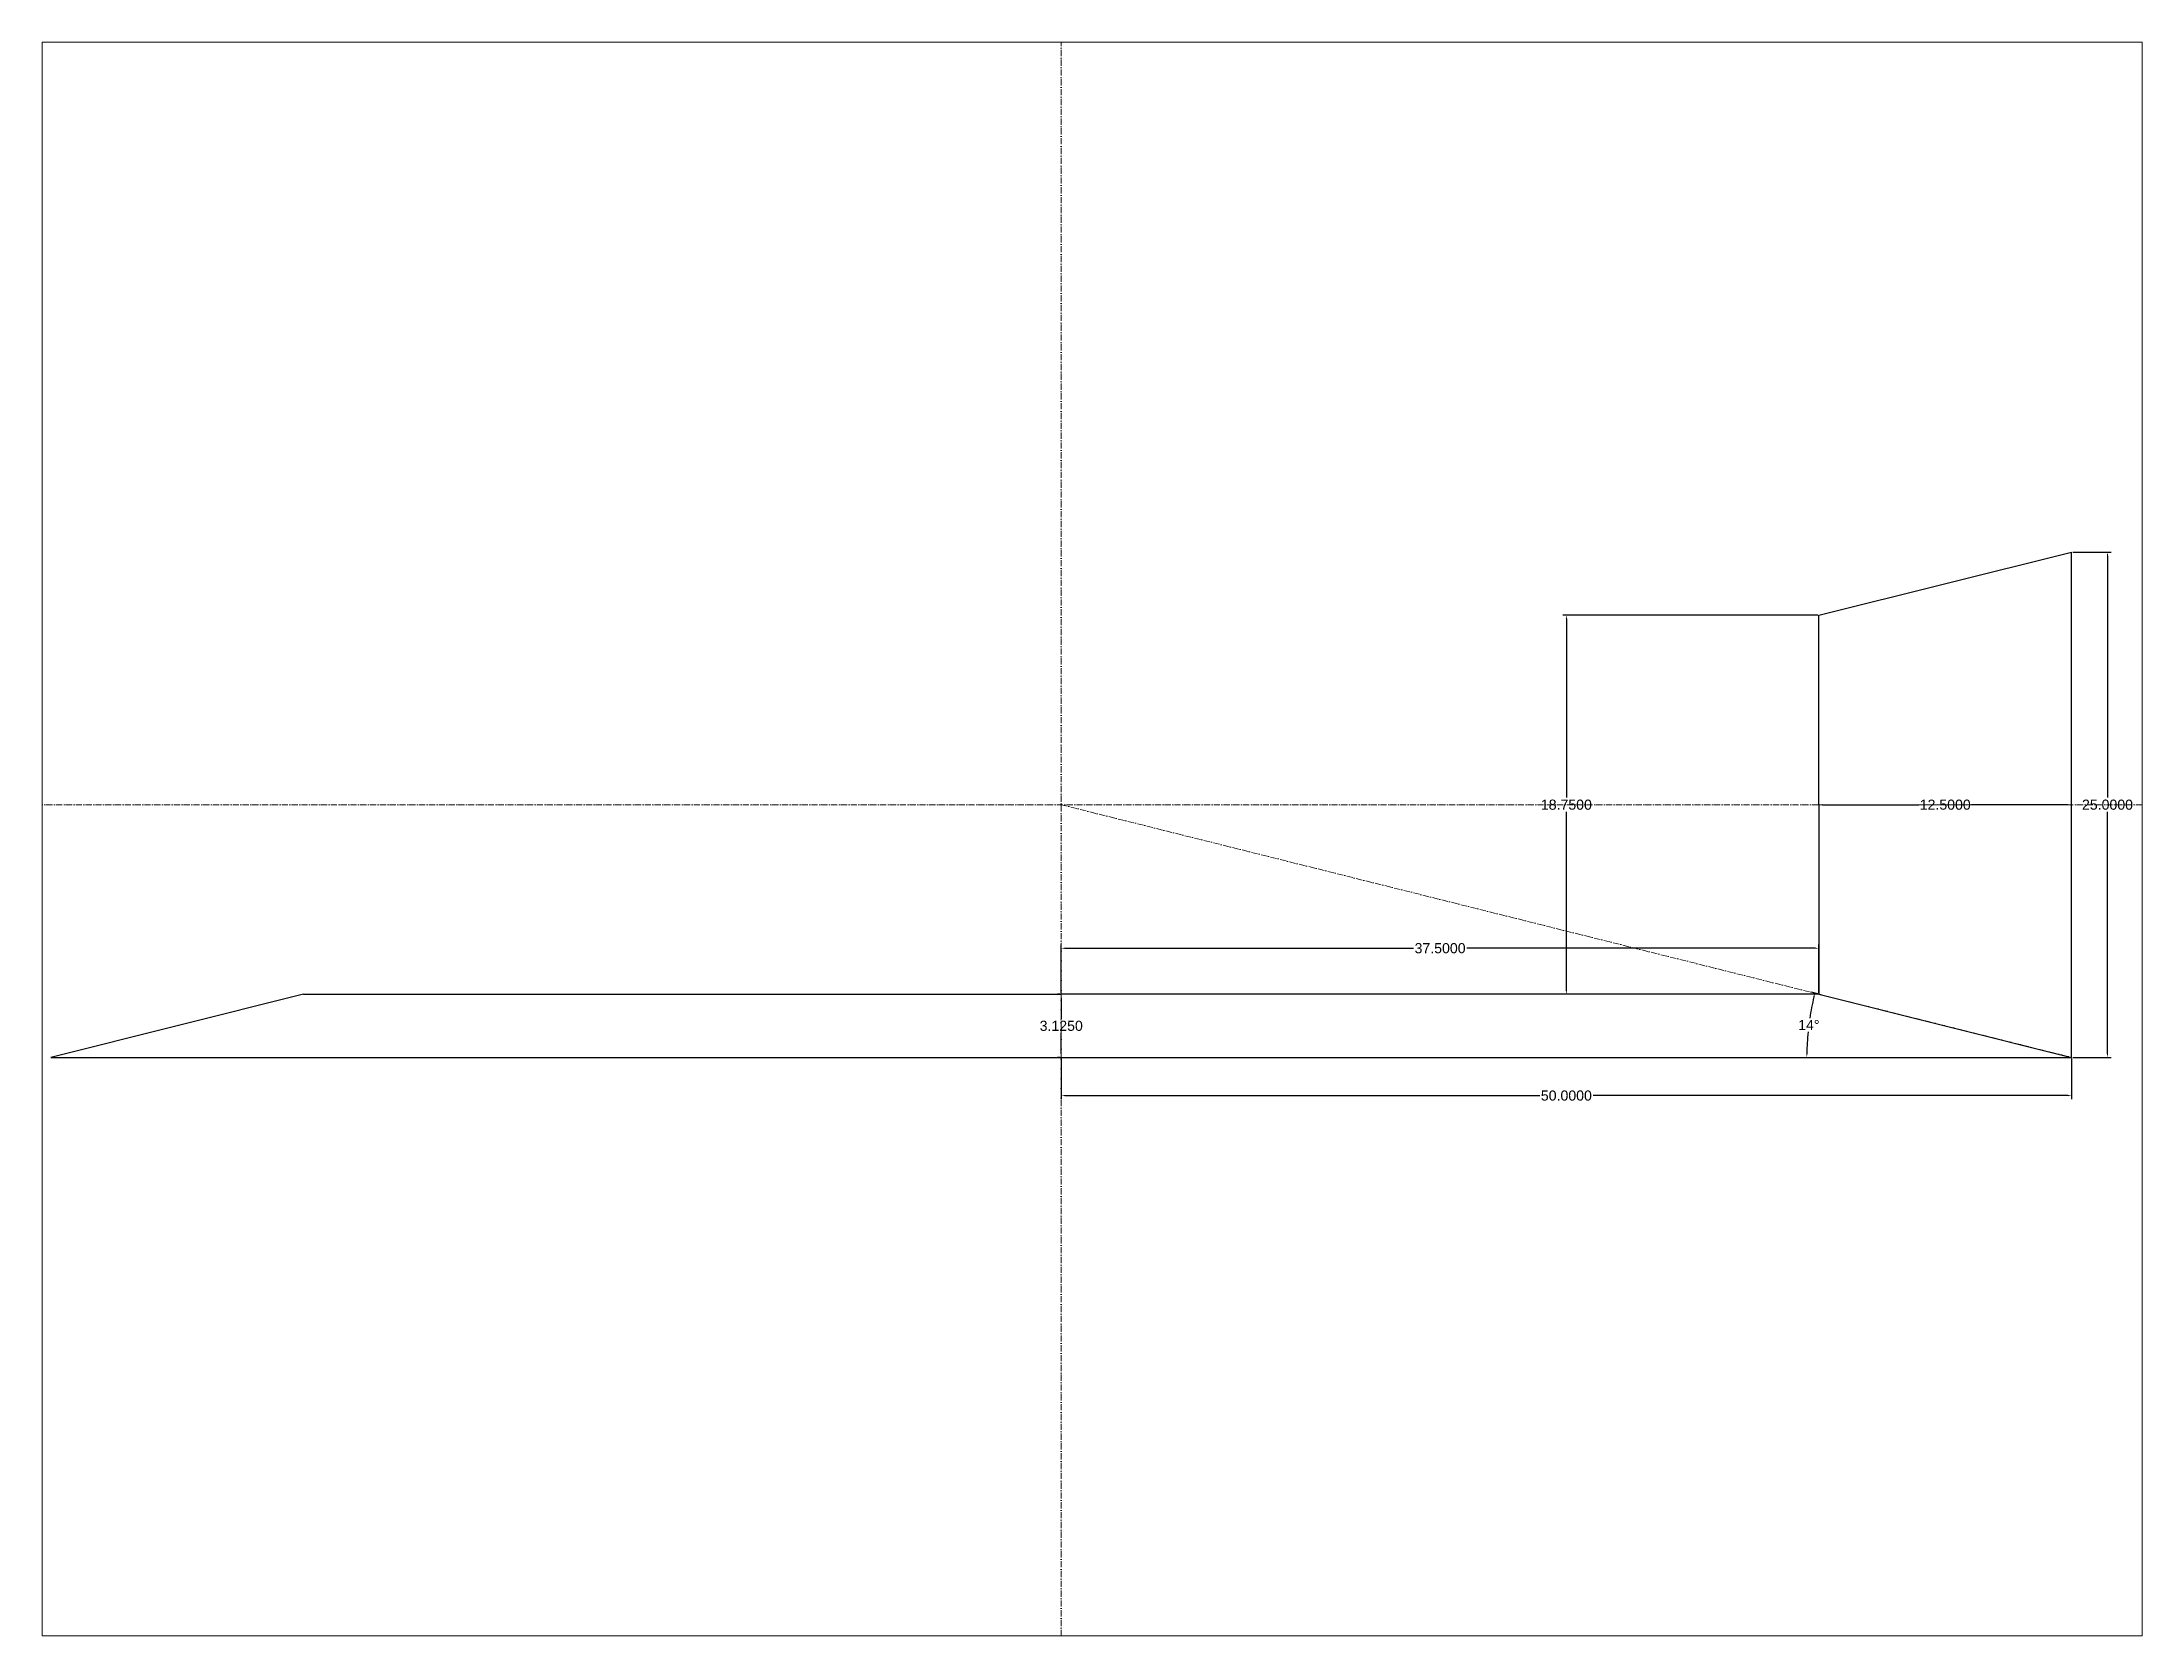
# Paper-space layout 'Layout1' of a CAD drawing. Header units: centimetres. Extents: x 26 to 231, y 20 to 176.
# The model-space entities are those that its viewports show. They can reach past a viewport. Long polylines and large blocks are cut down to what shows.
import ezdxf

# ---------------------------------------------------------------- set-up
doc = ezdxf.new("R2010")
doc.units = ezdxf.units.CM
doc.linetypes.add('ACAD_ISO10W100', pattern=[18, 12, -3, 0, -3])
for name, color, linetype, lineweight in [('detalii', 201, 'Continuous', 20), ('dimesiuni', 111, 'Continuous', 15), ('linii de ajutor', 131, 'ACAD_ISO10W100', 20)]:
    doc.layers.add(name, color=color, linetype=linetype, lineweight=lineweight)
doc.layers.add('schita', color=7, linetype='Continuous')
doc.styles.get("Standard").update_dxf_attribs({"font": 'arial.ttf', "height": 0.5})
doc.dimstyles.get("Standard").update_dxf_attribs({"dimtxt": 0.18, "dimasz": 0.18, "dimexe": 0.18, "dimexo": 0.0625, "dimgap": 0.09, "dimtad": 0, "dimtih": 1, "dimtoh": 1, "dimdec": 4, "dimzin": 0, "dimdsep": 46, "dimtxsty": 'Standard', "dimcen": 0.09, "dimadec": 0, "dimazin": 0, "dimtfac": 1, "dimtdec": 4, "dimtofl": 0, "dimtmove": 0, "dimatfit": 3, "dimfxl": 1, "dimtolj": 1, "dimtzin": 0, "dimarcsym": 0})

# ---------------------------------------------------------------- blocks, each defined once
blk = doc.blocks.new('*D5')
at = {"layer": 'Defpoints', "color": 0, "transparency": 16777216}
for p in [(60, 13.13), (60, 10), (60, 10)]:
    blk.add_point(p, dxfattribs=at)
at = {"layer": 'dimesiuni', "color": 0, "lineweight": -2, "transparency": 16777216}
for p, q in [((59.94, 13.13), (59.82, 13.13)), ((60, 12.95), (60, 11.91)), ((60, 10.18), (60, 11.22)), ((59.94, 10), (59.82, 10))]:
    blk.add_line(p, q, dxfattribs=at)
at = {"layer": 'dimesiuni', "color": 0, "transparency": 16777216}
for points in [[(59.97, 12.95), (60.03, 12.95), (60, 13.13)], [(59.97, 10.18), (60.03, 10.18), (60, 10)]]:
    blk.add_solid(points, dxfattribs=at)
at = {"layer": 'dimesiuni', "color": 0, "transparency": 16777216, "insert": (60, 11.56), "char_height": 0.5, "attachment_point": 5}
blk.add_mtext('\\A1;3.1250', dxfattribs=at)
blk = doc.blocks.new('*D6')
at = {"layer": 'Defpoints', "color": 0, "transparency": 16777216}
for p in [(97.5, 22.5), (110, 22.5), (110, 22.5)]:
    blk.add_point(p, dxfattribs=at)
at = {"layer": 'dimesiuni', "color": 0, "lineweight": -2, "transparency": 16777216}
for p, q in [((97.5, 22.56), (97.5, 22.68)), ((97.68, 22.5), (102.45, 22.5)), ((109.82, 22.5), (105.05, 22.5)), ((110, 22.56), (110, 22.68))]:
    blk.add_line(p, q, dxfattribs=at)
at = {"layer": 'dimesiuni', "color": 0, "transparency": 16777216}
for points in [[(97.68, 22.53), (97.68, 22.47), (97.5, 22.5)], [(109.82, 22.53), (109.82, 22.47), (110, 22.5)]]:
    blk.add_solid(points, dxfattribs=at)
at = {"layer": 'dimesiuni', "color": 0, "transparency": 16777216, "insert": (103.75, 22.5), "char_height": 0.5, "attachment_point": 5}
blk.add_mtext('\\A1;12.5000', dxfattribs=at)
blk = doc.blocks.new('*D7')
at = {"layer": 'Defpoints', "color": 0, "transparency": 16777216}
for p in [(97.5, 31.88), (85, 13.13), (97.5, 13.13)]:
    blk.add_point(p, dxfattribs=at)
at = {"layer": 'dimesiuni', "color": 0, "lineweight": -2, "transparency": 16777216}
for p, q in [((97.44, 31.88), (84.82, 31.88)), ((85, 31.7), (85, 22.85)), ((85, 13.31), (85, 22.15)), ((97.44, 13.13), (84.82, 13.13))]:
    blk.add_line(p, q, dxfattribs=at)
at = {"layer": 'dimesiuni', "color": 0, "transparency": 16777216}
for points in [[(84.97, 31.7), (85.03, 31.7), (85, 31.88)], [(84.97, 13.31), (85.03, 13.31), (85, 13.13)]]:
    blk.add_solid(points, dxfattribs=at)
at = {"layer": 'dimesiuni', "color": 0, "transparency": 16777216, "insert": (85, 22.5), "char_height": 0.5, "attachment_point": 5}
blk.add_mtext('\\A1;18.7500', dxfattribs=at)
blk = doc.blocks.new('*D8')
at = {"layer": 'Defpoints', "color": 0, "transparency": 16777216}
for p in [(110, 35), (111.78, 35), (110, 10)]:
    blk.add_point(p, dxfattribs=at)
at = {"layer": 'dimesiuni', "color": 0, "lineweight": -2, "transparency": 16777216}
for p, q in [((110.06, 35), (111.96, 35)), ((111.78, 34.82), (111.78, 22.85)), ((111.78, 10.18), (111.78, 22.15)), ((110.06, 10), (111.96, 10))]:
    blk.add_line(p, q, dxfattribs=at)
at = {"layer": 'dimesiuni', "color": 0, "transparency": 16777216}
for points in [[(111.75, 34.82), (111.81, 34.82), (111.78, 35)], [(111.75, 10.18), (111.81, 10.18), (111.78, 10)]]:
    blk.add_solid(points, dxfattribs=at)
at = {"layer": 'dimesiuni', "color": 0, "transparency": 16777216, "insert": (111.78, 22.5), "char_height": 0.5, "attachment_point": 5}
blk.add_mtext('\\A1;25.0000', dxfattribs=at)
blk = doc.blocks.new('*D9')
at = {"layer": 'Defpoints', "color": 0, "transparency": 16777216}
for p in [(97.5, 13.12), (97.08, 12.13), (10, 10), (110, 10), (110, 10)]:
    blk.add_point(p, dxfattribs=at)
at = {"layer": 'dimesiuni', "color": 0, "lineweight": -2, "transparency": 16777216}
blk.add_line((97.44, 13.14), (97.12, 13.22), dxfattribs=at)
for start, end in [(166.7512, 171.4762), (174.4827, 179.2126)]:
    blk.add_arc((110, 10), 13.1, start, end, dxfattribs=at)
at = {"layer": 'dimesiuni', "color": 0, "transparency": 16777216}
for points in [[(97.22, 13.01), (97.28, 12.99), (97.29, 13.18)], [(96.93, 10.18), (96.87, 10.18), (96.9, 10)]]:
    blk.add_solid(points, dxfattribs=at)
at = {"layer": 'dimesiuni', "color": 0, "transparency": 16777216, "insert": (97, 11.6), "char_height": 0.5, "attachment_point": 5}
blk.add_mtext('\\A1;14°', dxfattribs=at)
blk = doc.blocks.new('*D10')
at = {"layer": 'Defpoints', "color": 0, "transparency": 16777216}
for p in [(97.5, 15.4), (60, 13.12), (97.5, 13.12)]:
    blk.add_point(p, dxfattribs=at)
at = {"layer": 'dimesiuni', "color": 0, "lineweight": -2, "transparency": 16777216}
for p, q in [((60, 13.19), (60, 15.58)), ((60.18, 15.4), (77.43, 15.4)), ((97.32, 15.4), (80.07, 15.4)), ((97.5, 13.19), (97.5, 15.58))]:
    blk.add_line(p, q, dxfattribs=at)
at = {"layer": 'dimesiuni', "color": 0, "transparency": 16777216}
for points in [[(60.18, 15.43), (60.18, 15.37), (60, 15.4)], [(97.32, 15.43), (97.32, 15.37), (97.5, 15.4)]]:
    blk.add_solid(points, dxfattribs=at)
at = {"layer": 'dimesiuni', "color": 0, "transparency": 16777216, "insert": (78.75, 15.4), "char_height": 0.5, "attachment_point": 5}
blk.add_mtext('\\A1;37.5000', dxfattribs=at)
blk = doc.blocks.new('*D11')
at = {"layer": 'Defpoints', "color": 0, "transparency": 16777216}
for p in [(60, 10), (110, 10), (110, 8.11)]:
    blk.add_point(p, dxfattribs=at)
at = {"layer": 'dimesiuni', "color": 0, "lineweight": -2, "transparency": 16777216}
for p, q in [((60, 9.94), (60, 7.93)), ((110, 9.94), (110, 7.93)), ((60.18, 8.11), (83.68, 8.11)), ((109.82, 8.11), (86.32, 8.11))]:
    blk.add_line(p, q, dxfattribs=at)
at = {"layer": 'dimesiuni', "color": 0, "transparency": 16777216}
for points in [[(60.18, 8.14), (60.18, 8.08), (60, 8.11)], [(109.82, 8.14), (109.82, 8.08), (110, 8.11)]]:
    blk.add_solid(points, dxfattribs=at)
at = {"layer": 'dimesiuni', "color": 0, "transparency": 16777216, "insert": (85, 8.11), "char_height": 0.5, "attachment_point": 5}
blk.add_mtext('\\A1;50.0000', dxfattribs=at)

msp = doc.modelspace()

# ---------------------------------------------------------------- linework, layer by layer
at = {"layer": 'detalii'}
msp.add_line((110, 22.5), (97.5, 22.5), dxfattribs=at)
at = {"layer": 'linii de ajutor', "ltscale": 0.1}
msp.add_line((60, 22.5), (110, 10), dxfattribs=at)
for p, direction in [((60, 10), (0, 1)), ((110, 22.5), (-1, 0))]:
    msp.add_xline(p, direction, dxfattribs=at)
at = {"layer": 'schita'}
for p, q in [((97.5, 31.875), (110, 35)), ((110, 10), (110, 35)), ((97.5, 22.5), (97.5, 31.875)), ((97.5, 22.5), (97.5, 13.125)), ((22.5, 13.125), (10, 10)), ((22.5, 13.125), (60, 13.125)), ((97.5, 13.125), (60, 13.125)), ((97.5, 13.125), (110, 10)), ((10, 10), (110, 10))]:
    msp.add_line(p, q, dxfattribs=at)

# ---------------------------------------------------------------- dimensions: what is measured, and where the dimension line sits
at = {"layer": 'dimesiuni'}
for base, p1, p2, picture, middle in [((111.7772, 35), (110, 10), (110, 35), '*D8', (111.7772, 22.5)), ((85, 13.125), (97.5, 31.875), (97.5, 13.125), '*D7', (85, 22.5)), ((60, 10), (60, 13.125), (60, 10), '*D5', (60, 11.5625))]:
    dim = msp.add_linear_dim(base=base, p1=p1, p2=p2, angle=90, dimstyle='Standard', dxfattribs=at)
    dim.commit()
    dim.dimension.update_dxf_attribs({"geometry": picture, "text_midpoint": middle})
for base, p1, p2, picture, middle in [((110, 22.5), (97.5, 22.5), (110, 22.5), '*D6', (103.75, 22.5)), ((97.5, 15.39741), (60, 13.125), (97.5, 13.125), '*D10', (78.75, 15.39741)), ((110, 8.1087), (60, 10), (110, 10), '*D11', (85, 8.1087))]:
    dim = msp.add_linear_dim(base=base, p1=p1, p2=p2, dimstyle='Standard', dxfattribs=at)
    dim.commit()
    dim.dimension.update_dxf_attribs({"geometry": picture, "text_midpoint": middle})
dim = msp.add_angular_dim_2l(base=(97.07686, 12.12956), line1=((10, 10), (110, 10)), line2=((97.5, 13.125), (110, 10)), dimstyle='Standard', dxfattribs=at)
dim.commit()
dim.dimension.update_dxf_attribs({"geometry": '*D9', "text_midpoint": (97.00071, 11.60029)})

psp = doc.layouts.get("Layout1")

# ---------------------------------------------------------------- viewports
at = {"layer": 'dimesiuni'}
psp.add_viewport(center=(128.5, 97.5), size=(205.6, 156), view_center_point=(61.52306, 20.80491), view_height=78.8569212, dxfattribs=at)

doc.saveas('drawing.dxf')
